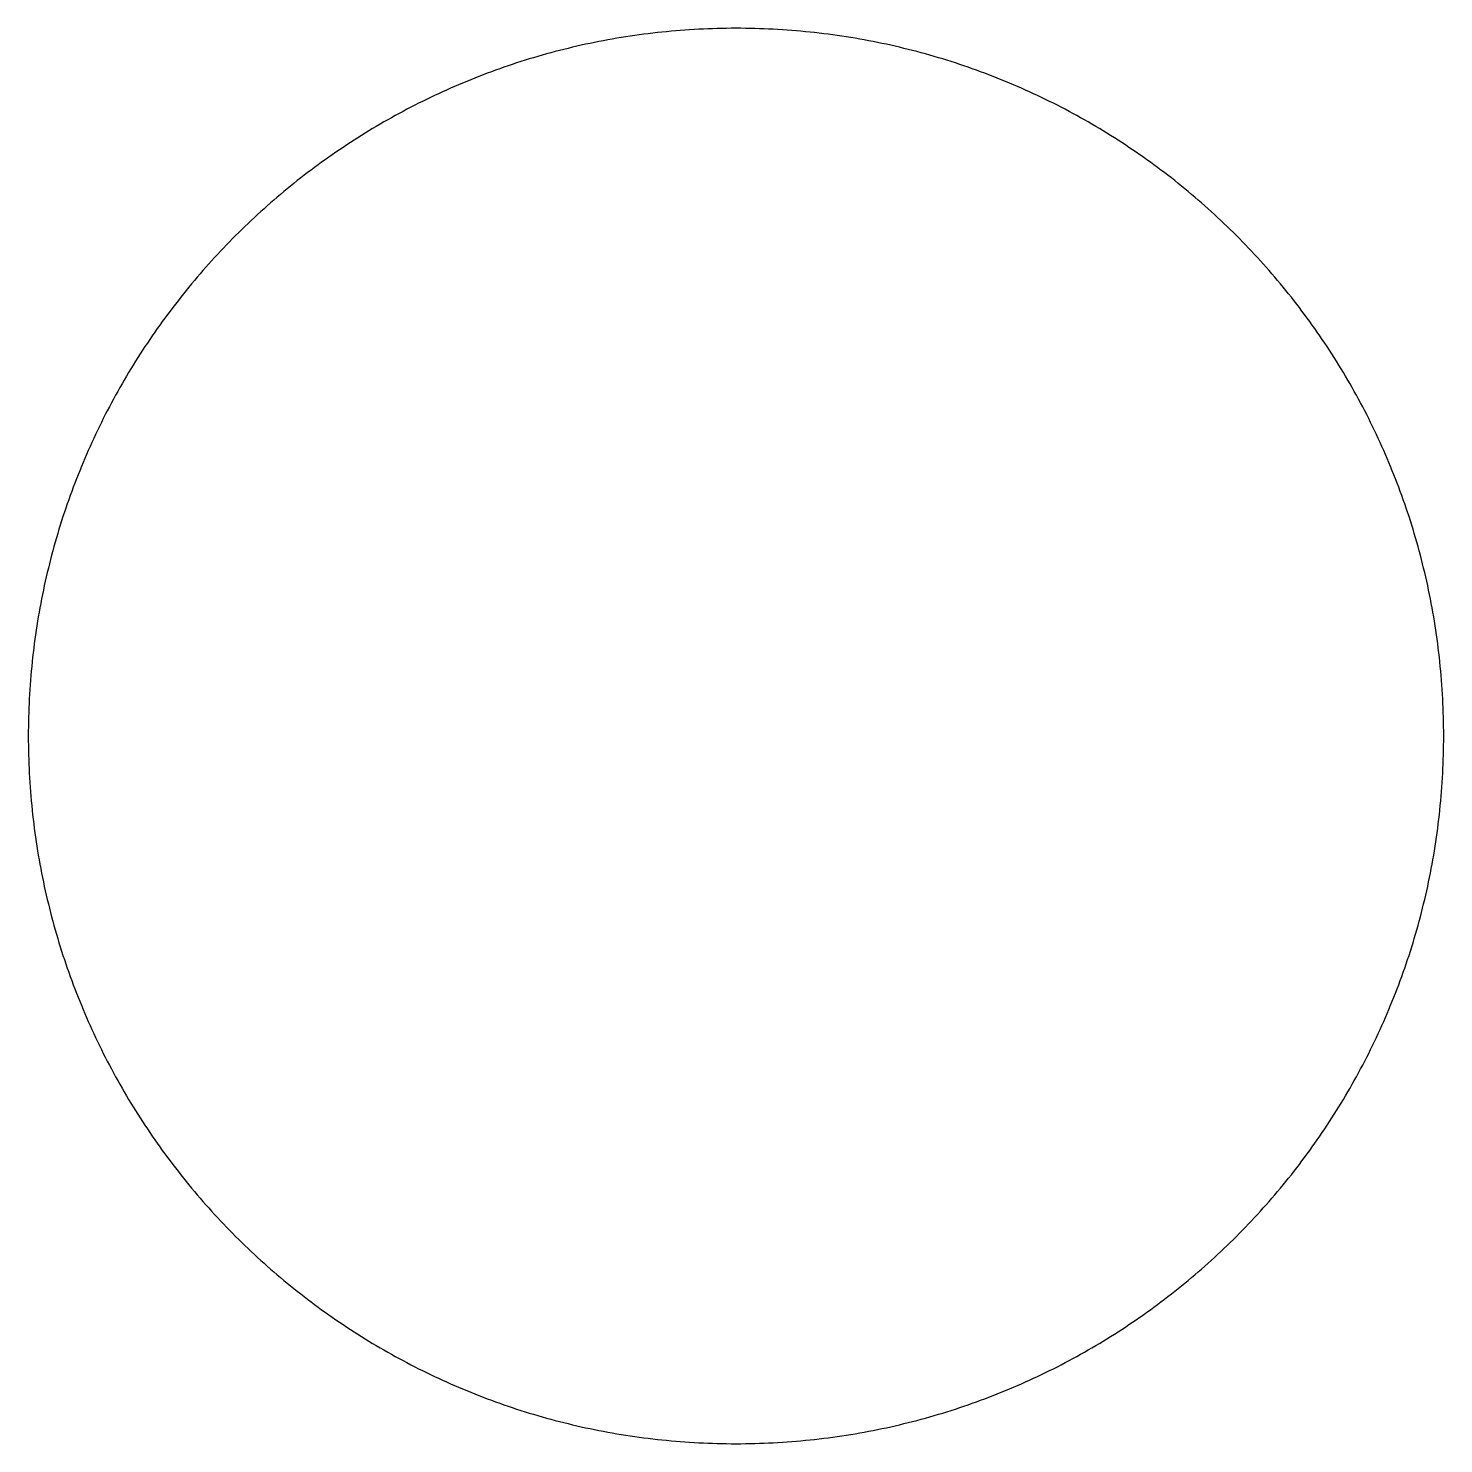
# Model space of a CAD drawing. Header units: millimetres. Extents: x -275 to 275, y -100 to 100.
# Drawn here: x -65.28 to -58.08, y -26.41 to -19.21 of the extents above; entities that cross this region are included whole.
import ezdxf

# ---------------------------------------------------------------- set-up
doc = ezdxf.new("R2010")
doc.units = ezdxf.units.MM

msp = doc.modelspace()

# ---------------------------------------------------------------- linework, layer by layer
msp.add_lwpolyline([(-61.6806, -19.2128), (-61.7045, -19.2129), (-61.7283, -19.2131), (-61.752, -19.2135), (-61.7757, -19.214), (-61.7994, -19.2147), (-61.8231, -19.2156), (-61.8467, -19.2166), (-61.8703, -19.2177), (-61.8938, -19.219), (-61.9173, -19.2205), (-61.9407, -19.2221), (-61.9642, -19.2238), (-61.9875, -19.2257), (-62.0108, -19.2277), (-62.0341, -19.2299), (-62.0574, -19.2323), (-62.0806, -19.2348), (-62.1037, -19.2374), (-62.1268, -19.2402), (-62.1499, -19.2431), (-62.1729, -19.2462), (-62.1959, -19.2494), (-62.2188, -19.2528), (-62.2417, -19.2563), (-62.2645, -19.2599), (-62.2873, -19.2637), (-62.31, -19.2676), (-62.3327, -19.2717), (-62.3553, -19.2759), (-62.3779, -19.2803), (-62.4004, -19.2848), (-62.4229, -19.2894), (-62.4454, -19.2942), (-62.4677, -19.2991), (-62.4901, -19.3042), (-62.5123, -19.3094), (-62.5346, -19.3147), (-62.5567, -19.3202), (-62.5788, -19.3258), (-62.6009, -19.3315), (-62.6229, -19.3374), (-62.6449, -19.3434), (-62.6668, -19.3495), (-62.6886, -19.3558), (-62.7104, -19.3622), (-62.7321, -19.3688), (-62.7538, -19.3755), (-62.7754, -19.3823), (-62.7969, -19.3892), (-62.8184, -19.3963), (-62.8398, -19.4035), (-62.8612, -19.4109), (-62.8825, -19.4183), (-62.9037, -19.4259), (-62.9249, -19.4336), (-62.9461, -19.4415), (-62.9671, -19.4495), (-62.9881, -19.4576), (-63.009, -19.4658), (-63.0299, -19.4742), (-63.0507, -19.4827), (-63.0714, -19.4913), (-63.0921, -19.5001), (-63.1127, -19.5089), (-63.1333, -19.5179), (-63.1537, -19.527), (-63.1742, -19.5363), (-63.1945, -19.5456), (-63.2148, -19.5551), (-63.235, -19.5647), (-63.2551, -19.5745), (-63.2752, -19.5843), (-63.2951, -19.5943), (-63.3151, -19.6044), (-63.3349, -19.6146), (-63.3547, -19.6249), (-63.3744, -19.6354), (-63.394, -19.6459), (-63.4136, -19.6566), (-63.4331, -19.6674), (-63.4525, -19.6783), (-63.4718, -19.6894), (-63.4911, -19.7005), (-63.5103, -19.7118), (-63.5294, -19.7231), (-63.5484, -19.7346), (-63.5674, -19.7463), (-63.5863, -19.758), (-63.6051, -19.7698), (-63.6238, -19.7818), (-63.6424, -19.7938), (-63.661, -19.806), (-63.6795, -19.8183), (-63.6979, -19.8307), (-63.7162, -19.8432), (-63.7345, -19.8558), (-63.7526, -19.8685), (-63.7707, -19.8813), (-63.7887, -19.8943), (-63.8066, -19.9073), (-63.8245, -19.9205), (-63.8422, -19.9337), (-63.8599, -19.9471), (-63.8774, -19.9606), (-63.8949, -19.9741), (-63.9123, -19.9878), (-63.9297, -20.0016), (-63.9469, -20.0155), (-63.964, -20.0295), (-63.9811, -20.0436), (-63.9981, -20.0578), (-64.015, -20.0721), (-64.0317, -20.0865), (-64.0484, -20.101), (-64.0651, -20.1156), (-64.0816, -20.1303), (-64.098, -20.1451), (-64.1144, -20.16), (-64.1306, -20.175), (-64.1468, -20.1901), (-64.1628, -20.2053), (-64.1788, -20.2206), (-64.1947, -20.236), (-64.2104, -20.2515), (-64.2261, -20.2671), (-64.2417, -20.2828), (-64.2572, -20.2986), (-64.2726, -20.3144), (-64.2879, -20.3304), (-64.3031, -20.3465), (-64.3182, -20.3626), (-64.3332, -20.3789), (-64.3481, -20.3952), (-64.3629, -20.4116), (-64.3776, -20.4282), (-64.3922, -20.4448), (-64.4067, -20.4615), (-64.4212, -20.4783), (-64.4355, -20.4951), (-64.4497, -20.5121), (-64.4638, -20.5292), (-64.4778, -20.5463), (-64.4916, -20.5635), (-64.5054, -20.5809), (-64.5191, -20.5983), (-64.5327, -20.6158), (-64.5462, -20.6333), (-64.5595, -20.651), (-64.5728, -20.6687), (-64.586, -20.6866), (-64.599, -20.7045), (-64.612, -20.7225), (-64.6248, -20.7406), (-64.6375, -20.7587), (-64.6501, -20.777), (-64.6626, -20.7953), (-64.675, -20.8137), (-64.6873, -20.8322), (-64.6995, -20.8507), (-64.7115, -20.8694), (-64.7235, -20.8881), (-64.7353, -20.9069), (-64.7471, -20.9258), (-64.7587, -20.9448), (-64.7702, -20.9638), (-64.7815, -20.9829), (-64.7928, -21.0021), (-64.804, -21.0214), (-64.815, -21.0407), (-64.8259, -21.0601), (-64.8367, -21.0796), (-64.8474, -21.0992), (-64.858, -21.1188), (-64.8684, -21.1385), (-64.8788, -21.1583), (-64.889, -21.1781), (-64.8991, -21.198), (-64.909, -21.218), (-64.9189, -21.2381), (-64.9286, -21.2582), (-64.9382, -21.2784), (-64.9477, -21.2987), (-64.9571, -21.319), (-64.9663, -21.3395), (-64.9754, -21.3599), (-64.9844, -21.3805), (-64.9933, -21.4011), (-65.0021, -21.4218), (-65.0107, -21.4425), (-65.0192, -21.4633), (-65.0275, -21.4842), (-65.0358, -21.5051), (-65.0439, -21.5261), (-65.0519, -21.5472), (-65.0597, -21.5683), (-65.0675, -21.5895), (-65.0751, -21.6107), (-65.0825, -21.632), (-65.0899, -21.6534), (-65.0971, -21.6748), (-65.1042, -21.6963), (-65.1111, -21.7179), (-65.1179, -21.7395), (-65.1246, -21.7611), (-65.1312, -21.7829), (-65.1376, -21.8046), (-65.1439, -21.8265), (-65.15, -21.8484), (-65.156, -21.8703), (-65.1619, -21.8923), (-65.1676, -21.9144), (-65.1732, -21.9365), (-65.1787, -21.9587), (-65.1841, -21.9809), (-65.1892, -22.0032), (-65.1943, -22.0255), (-65.1992, -22.0479), (-65.204, -22.0703), (-65.2086, -22.0928), (-65.2131, -22.1154), (-65.2175, -22.138), (-65.2217, -22.1606), (-65.2258, -22.1833), (-65.2297, -22.206), (-65.2335, -22.2288), (-65.2372, -22.2516), (-65.2407, -22.2745), (-65.244, -22.2975), (-65.2473, -22.3204), (-65.2503, -22.3434), (-65.2533, -22.3665), (-65.256, -22.3896), (-65.2587, -22.4128), (-65.2612, -22.436), (-65.2635, -22.4592), (-65.2657, -22.4825), (-65.2677, -22.5058), (-65.2696, -22.5292), (-65.2714, -22.5526), (-65.273, -22.5761), (-65.2744, -22.5996), (-65.2757, -22.6231), (-65.2769, -22.6467), (-65.2779, -22.6703), (-65.2787, -22.694), (-65.2794, -22.7177), (-65.2799, -22.7414), (-65.2803, -22.7652), (-65.2806, -22.789), (-65.2806, -22.8128), (-65.2806, -22.8367), (-65.2803, -22.8605), (-65.2799, -22.8842), (-65.2794, -22.908), (-65.2787, -22.9316), (-65.2779, -22.9553), (-65.2769, -22.9789), (-65.2757, -23.0025), (-65.2744, -23.026), (-65.273, -23.0495), (-65.2714, -23.073), (-65.2696, -23.0964), (-65.2677, -23.1197), (-65.2657, -23.1431), (-65.2635, -23.1663), (-65.2612, -23.1896), (-65.2587, -23.2128), (-65.256, -23.2359), (-65.2533, -23.259), (-65.2503, -23.2821), (-65.2473, -23.3051), (-65.244, -23.3281), (-65.2407, -23.351), (-65.2372, -23.3739), (-65.2335, -23.3967), (-65.2297, -23.4195), (-65.2258, -23.4422), (-65.2217, -23.4649), (-65.2175, -23.4875), (-65.2131, -23.5101), (-65.2086, -23.5327), (-65.204, -23.5551), (-65.1992, -23.5776), (-65.1943, -23.6), (-65.1892, -23.6223), (-65.1841, -23.6446), (-65.1787, -23.6668), (-65.1732, -23.6889), (-65.1676, -23.7111), (-65.1619, -23.7331), (-65.156, -23.7551), (-65.15, -23.7771), (-65.1439, -23.799), (-65.1376, -23.8208), (-65.1312, -23.8426), (-65.1246, -23.8643), (-65.1179, -23.886), (-65.1111, -23.9076), (-65.1042, -23.9291), (-65.0971, -23.9506), (-65.0899, -23.972), (-65.0825, -23.9934), (-65.0751, -24.0147), (-65.0675, -24.036), (-65.0597, -24.0571), (-65.0519, -24.0783), (-65.0439, -24.0993), (-65.0358, -24.1203), (-65.0275, -24.1413), (-65.0192, -24.1621), (-65.0107, -24.1829), (-65.0021, -24.2037), (-64.9933, -24.2243), (-64.9844, -24.2449), (-64.9754, -24.2655), (-64.9663, -24.286), (-64.9571, -24.3064), (-64.9477, -24.3267), (-64.9382, -24.347), (-64.9286, -24.3672), (-64.9189, -24.3873), (-64.909, -24.4074), (-64.8991, -24.4274), (-64.889, -24.4473), (-64.8788, -24.4671), (-64.8684, -24.4869), (-64.858, -24.5066), (-64.8474, -24.5262), (-64.8367, -24.5458), (-64.8259, -24.5653), (-64.815, -24.5847), (-64.804, -24.604), (-64.7928, -24.6233), (-64.7815, -24.6425), (-64.7702, -24.6616), (-64.7587, -24.6806), (-64.7471, -24.6996), (-64.7353, -24.7185), (-64.7235, -24.7373), (-64.7115, -24.756), (-64.6995, -24.7747), (-64.6873, -24.7932), (-64.675, -24.8117), (-64.6626, -24.8301), (-64.6501, -24.8484), (-64.6375, -24.8667), (-64.6248, -24.8848), (-64.612, -24.9029), (-64.599, -24.9209), (-64.586, -24.9388), (-64.5728, -24.9567), (-64.5595, -24.9744), (-64.5462, -24.9921), (-64.5327, -25.0097), (-64.5191, -25.0272), (-64.5054, -25.0446), (-64.4916, -25.0619), (-64.4778, -25.0791), (-64.4638, -25.0963), (-64.4497, -25.1133), (-64.4355, -25.1303), (-64.4212, -25.1472), (-64.4067, -25.164), (-64.3922, -25.1807), (-64.3776, -25.1973), (-64.3629, -25.2138), (-64.3481, -25.2302), (-64.3332, -25.2466), (-64.3182, -25.2628), (-64.3031, -25.279), (-64.2879, -25.295), (-64.2726, -25.311), (-64.2572, -25.3269), (-64.2417, -25.3426), (-64.2261, -25.3583), (-64.2104, -25.3739), (-64.1947, -25.3894), (-64.1788, -25.4048), (-64.1628, -25.4201), (-64.1468, -25.4353), (-64.1306, -25.4504), (-64.1144, -25.4654), (-64.098, -25.4803), (-64.0816, -25.4951), (-64.0651, -25.5098), (-64.0484, -25.5244), (-64.0317, -25.539), (-64.015, -25.5534), (-63.9981, -25.5677), (-63.9811, -25.5819), (-63.964, -25.596), (-63.9469, -25.61), (-63.9297, -25.6239), (-63.9123, -25.6376), (-63.8949, -25.6513), (-63.8774, -25.6649), (-63.8599, -25.6784), (-63.8422, -25.6918), (-63.8245, -25.705), (-63.8066, -25.7182), (-63.7887, -25.7312), (-63.7707, -25.7442), (-63.7526, -25.757), (-63.7345, -25.7697), (-63.7162, -25.7823), (-63.6979, -25.7948), (-63.6795, -25.8072), (-63.661, -25.8195), (-63.6424, -25.8317), (-63.6238, -25.8438), (-63.6051, -25.8557), (-63.5863, -25.8675), (-63.5674, -25.8793), (-63.5484, -25.8909), (-63.5294, -25.9024), (-63.5103, -25.9138), (-63.4911, -25.925), (-63.4718, -25.9362), (-63.4525, -25.9472), (-63.4331, -25.9581), (-63.4136, -25.9689), (-63.394, -25.9796), (-63.3744, -25.9902), (-63.3547, -26.0006), (-63.3349, -26.011), (-63.3151, -26.0212), (-63.2951, -26.0313), (-63.2752, -26.0412), (-63.2551, -26.0511), (-63.235, -26.0608), (-63.2148, -26.0704), (-63.1945, -26.0799), (-63.1742, -26.0893), (-63.1537, -26.0985), (-63.1333, -26.1077), (-63.1127, -26.1166), (-63.0921, -26.1255), (-63.0714, -26.1343), (-63.0507, -26.1429), (-63.0299, -26.1514), (-63.009, -26.1597), (-62.9881, -26.168), (-62.9671, -26.1761), (-62.9461, -26.1841), (-62.9249, -26.1919), (-62.9037, -26.1997), (-62.8825, -26.2073), (-62.8612, -26.2147), (-62.8398, -26.2221), (-62.8184, -26.2293), (-62.7969, -26.2364), (-62.7754, -26.2433), (-62.7538, -26.2501), (-62.7321, -26.2568), (-62.7104, -26.2634), (-62.6886, -26.2698), (-62.6668, -26.2761), (-62.6449, -26.2822), (-62.6229, -26.2882), (-62.6009, -26.2941), (-62.5788, -26.2998), (-62.5567, -26.3055), (-62.5346, -26.3109), (-62.5123, -26.3163), (-62.4901, -26.3215), (-62.4677, -26.3265), (-62.4454, -26.3314), (-62.4229, -26.3362), (-62.4004, -26.3408), (-62.3779, -26.3453), (-62.3553, -26.3497), (-62.3327, -26.3539), (-62.31, -26.358), (-62.2873, -26.3619), (-62.2645, -26.3657), (-62.2417, -26.3694), (-62.2188, -26.3729), (-62.1959, -26.3762), (-62.1729, -26.3795), (-62.1499, -26.3825), (-62.1268, -26.3855), (-62.1037, -26.3882), (-62.0806, -26.3909), (-62.0574, -26.3934), (-62.0341, -26.3957), (-62.0108, -26.3979), (-61.9875, -26.3999), (-61.9642, -26.4018), (-61.9407, -26.4036), (-61.9173, -26.4052), (-61.8938, -26.4066), (-61.8703, -26.4079), (-61.8467, -26.4091), (-61.8231, -26.4101), (-61.7994, -26.4109), (-61.7757, -26.4116), (-61.752, -26.4122), (-61.7283, -26.4125), (-61.7045, -26.4128), (-61.6806, -26.4128), (-61.6568, -26.4128), (-61.633, -26.4125), (-61.6092, -26.4122), (-61.5855, -26.4116), (-61.5618, -26.4109), (-61.5381, -26.4101), (-61.5145, -26.4091), (-61.4909, -26.4079), (-61.4674, -26.4066), (-61.4439, -26.4052), (-61.4204, -26.4036), (-61.397, -26.4018), (-61.3736, -26.3999), (-61.3503, -26.3979), (-61.327, -26.3957), (-61.3038, -26.3934), (-61.2806, -26.3909), (-61.2574, -26.3882), (-61.2343, -26.3855), (-61.2112, -26.3825), (-61.1882, -26.3795), (-61.1652, -26.3762), (-61.1423, -26.3729), (-61.1194, -26.3694), (-61.0966, -26.3657), (-61.0738, -26.3619), (-61.0511, -26.358), (-61.0284, -26.3539), (-61.0058, -26.3497), (-60.9832, -26.3453), (-60.9606, -26.3408), (-60.9381, -26.3362), (-60.9157, -26.3314), (-60.8933, -26.3265), (-60.871, -26.3215), (-60.8487, -26.3163), (-60.8265, -26.3109), (-60.8043, -26.3055), (-60.7822, -26.2998), (-60.7601, -26.2941), (-60.7381, -26.2882), (-60.7162, -26.2822), (-60.6943, -26.2761), (-60.6724, -26.2698), (-60.6507, -26.2634), (-60.6289, -26.2568), (-60.6073, -26.2501), (-60.5857, -26.2433), (-60.5641, -26.2364), (-60.5426, -26.2293), (-60.5212, -26.2221), (-60.4998, -26.2147), (-60.4785, -26.2073), (-60.4573, -26.1997), (-60.4361, -26.1919), (-60.4149, -26.1841), (-60.3939, -26.1761), (-60.3729, -26.168), (-60.352, -26.1597), (-60.3311, -26.1514), (-60.3103, -26.1429), (-60.2895, -26.1343), (-60.2689, -26.1255), (-60.2483, -26.1166), (-60.2277, -26.1077), (-60.2072, -26.0985), (-60.1868, -26.0893), (-60.1665, -26.0799), (-60.1462, -26.0704), (-60.126, -26.0608), (-60.1059, -26.0511), (-60.0858, -26.0412), (-60.0658, -26.0313), (-60.0459, -26.0212), (-60.0261, -26.011), (-60.0063, -26.0006), (-59.9866, -25.9902), (-59.9669, -25.9796), (-59.9474, -25.9689), (-59.9279, -25.9581), (-59.9085, -25.9472), (-59.8891, -25.9362), (-59.8699, -25.925), (-59.8507, -25.9138), (-59.8316, -25.9024), (-59.8125, -25.8909), (-59.7936, -25.8793), (-59.7747, -25.8675), (-59.7559, -25.8557), (-59.7372, -25.8438), (-59.7185, -25.8317), (-59.7, -25.8195), (-59.6815, -25.8072), (-59.6631, -25.7948), (-59.6448, -25.7823), (-59.6265, -25.7697), (-59.6083, -25.757), (-59.5903, -25.7442), (-59.5723, -25.7312), (-59.5544, -25.7182), (-59.5365, -25.705), (-59.5188, -25.6918), (-59.5011, -25.6784), (-59.4835, -25.6649), (-59.466, -25.6513), (-59.4486, -25.6376), (-59.4313, -25.6239), (-59.4141, -25.61), (-59.3969, -25.596), (-59.3799, -25.5819), (-59.3629, -25.5677), (-59.346, -25.5534), (-59.3292, -25.539), (-59.3125, -25.5244), (-59.2959, -25.5098), (-59.2794, -25.4951), (-59.263, -25.4803), (-59.2466, -25.4654), (-59.2304, -25.4504), (-59.2142, -25.4353), (-59.1982, -25.4201), (-59.1822, -25.4048), (-59.1663, -25.3894), (-59.1506, -25.3739), (-59.1349, -25.3583), (-59.1193, -25.3426), (-59.1038, -25.3269), (-59.0884, -25.311), (-59.0731, -25.295), (-59.0579, -25.279), (-59.0428, -25.2628), (-59.0278, -25.2466), (-59.0129, -25.2302), (-58.9981, -25.2138), (-58.9834, -25.1973), (-58.9688, -25.1807), (-58.9543, -25.164), (-58.9399, -25.1472), (-58.9256, -25.1303), (-58.9114, -25.1133), (-58.8973, -25.0963), (-58.8833, -25.0791), (-58.8694, -25.0619), (-58.8556, -25.0446), (-58.8419, -25.0272), (-58.8283, -25.0097), (-58.8149, -24.9921), (-58.8015, -24.9744), (-58.7882, -24.9567), (-58.7751, -24.9388), (-58.762, -24.9209), (-58.7491, -24.9029), (-58.7363, -24.8848), (-58.7235, -24.8667), (-58.7109, -24.8484), (-58.6984, -24.8301), (-58.686, -24.8117), (-58.6738, -24.7932), (-58.6616, -24.7747), (-58.6495, -24.756), (-58.6376, -24.7373), (-58.6257, -24.7185), (-58.614, -24.6996), (-58.6024, -24.6806), (-58.5909, -24.6616), (-58.5795, -24.6425), (-58.5683, -24.6233), (-58.5571, -24.604), (-58.5461, -24.5847), (-58.5352, -24.5653), (-58.5244, -24.5458), (-58.5137, -24.5262), (-58.5031, -24.5066), (-58.4927, -24.4869), (-58.4823, -24.4671), (-58.4721, -24.4473), (-58.462, -24.4274), (-58.4521, -24.4074), (-58.4422, -24.3873), (-58.4325, -24.3672), (-58.4229, -24.347), (-58.4134, -24.3267), (-58.404, -24.3064), (-58.3948, -24.286), (-58.3857, -24.2655), (-58.3767, -24.2449), (-58.3678, -24.2243), (-58.3591, -24.2037), (-58.3505, -24.1829), (-58.342, -24.1621), (-58.3336, -24.1413), (-58.3254, -24.1203), (-58.3173, -24.0993), (-58.3093, -24.0783), (-58.3014, -24.0571), (-58.2937, -24.036), (-58.2861, -24.0147), (-58.2786, -23.9934), (-58.2713, -23.972), (-58.2641, -23.9506), (-58.257, -23.9291), (-58.25, -23.9076), (-58.2432, -23.886), (-58.2366, -23.8643), (-58.23, -23.8426), (-58.2236, -23.8208), (-58.2173, -23.799), (-58.2112, -23.7771), (-58.2052, -23.7551), (-58.1993, -23.7331), (-58.1935, -23.7111), (-58.1879, -23.6889), (-58.1825, -23.6668), (-58.1771, -23.6446), (-58.1719, -23.6223), (-58.1669, -23.6), (-58.162, -23.5776), (-58.1572, -23.5551), (-58.1525, -23.5327), (-58.148, -23.5101), (-58.1437, -23.4875), (-58.1395, -23.4649), (-58.1354, -23.4422), (-58.1315, -23.4195), (-58.1277, -23.3967), (-58.124, -23.3739), (-58.1205, -23.351), (-58.1172, -23.3281), (-58.1139, -23.3051), (-58.1109, -23.2821), (-58.1079, -23.259), (-58.1052, -23.2359), (-58.1025, -23.2128), (-58.1, -23.1896), (-58.0977, -23.1663), (-58.0955, -23.1431), (-58.0935, -23.1197), (-58.0916, -23.0964), (-58.0898, -23.073), (-58.0882, -23.0495), (-58.0868, -23.026), (-58.0855, -23.0025), (-58.0843, -22.9789), (-58.0833, -22.9553), (-58.0825, -22.9316), (-58.0818, -22.908), (-58.0813, -22.8842), (-58.0809, -22.8605), (-58.0806, -22.8367), (-58.0806, -22.8128), (-58.0806, -22.789), (-58.0809, -22.7652), (-58.0813, -22.7414), (-58.0818, -22.7177), (-58.0825, -22.694), (-58.0833, -22.6703), (-58.0843, -22.6467), (-58.0855, -22.6231), (-58.0868, -22.5996), (-58.0882, -22.5761), (-58.0898, -22.5526), (-58.0916, -22.5292), (-58.0935, -22.5058), (-58.0955, -22.4825), (-58.0977, -22.4592), (-58.1, -22.436), (-58.1025, -22.4128), (-58.1052, -22.3896), (-58.1079, -22.3665), (-58.1109, -22.3434), (-58.1139, -22.3204), (-58.1172, -22.2975), (-58.1205, -22.2745), (-58.124, -22.2516), (-58.1277, -22.2288), (-58.1315, -22.206), (-58.1354, -22.1833), (-58.1395, -22.1606), (-58.1437, -22.138), (-58.148, -22.1154), (-58.1525, -22.0928), (-58.1572, -22.0703), (-58.162, -22.0479), (-58.1669, -22.0255), (-58.1719, -22.0032), (-58.1771, -21.9809), (-58.1825, -21.9587), (-58.1879, -21.9365), (-58.1935, -21.9144), (-58.1993, -21.8923), (-58.2052, -21.8703), (-58.2112, -21.8484), (-58.2173, -21.8265), (-58.2236, -21.8046), (-58.23, -21.7829), (-58.2366, -21.7611), (-58.2432, -21.7395), (-58.25, -21.7179), (-58.257, -21.6963), (-58.2641, -21.6748), (-58.2713, -21.6534), (-58.2786, -21.632), (-58.2861, -21.6107), (-58.2937, -21.5895), (-58.3014, -21.5683), (-58.3093, -21.5472), (-58.3173, -21.5261), (-58.3254, -21.5051), (-58.3336, -21.4842), (-58.342, -21.4633), (-58.3505, -21.4425), (-58.3591, -21.4218), (-58.3678, -21.4011), (-58.3767, -21.3805), (-58.3857, -21.3599), (-58.3948, -21.3395), (-58.404, -21.319), (-58.4134, -21.2987), (-58.4229, -21.2784), (-58.4325, -21.2582), (-58.4422, -21.2381), (-58.4521, -21.218), (-58.462, -21.198), (-58.4721, -21.1781), (-58.4823, -21.1583), (-58.4927, -21.1385), (-58.5031, -21.1188), (-58.5137, -21.0992), (-58.5244, -21.0796), (-58.5352, -21.0601), (-58.5461, -21.0407), (-58.5571, -21.0214), (-58.5683, -21.0021), (-58.5795, -20.9829), (-58.5909, -20.9638), (-58.6024, -20.9448), (-58.614, -20.9258), (-58.6257, -20.9069), (-58.6376, -20.8881), (-58.6495, -20.8694), (-58.6616, -20.8507), (-58.6738, -20.8322), (-58.686, -20.8137), (-58.6984, -20.7953), (-58.7109, -20.777), (-58.7235, -20.7587), (-58.7363, -20.7406), (-58.7491, -20.7225), (-58.762, -20.7045), (-58.7751, -20.6866), (-58.7882, -20.6687), (-58.8015, -20.651), (-58.8149, -20.6333), (-58.8283, -20.6158), (-58.8419, -20.5983), (-58.8556, -20.5809), (-58.8694, -20.5635), (-58.8833, -20.5463), (-58.8973, -20.5292), (-58.9114, -20.5121), (-58.9256, -20.4951), (-58.9399, -20.4783), (-58.9543, -20.4615), (-58.9688, -20.4448), (-58.9834, -20.4282), (-58.9981, -20.4116), (-59.0129, -20.3952), (-59.0278, -20.3789), (-59.0428, -20.3626), (-59.0579, -20.3465), (-59.0731, -20.3304), (-59.0884, -20.3144), (-59.1038, -20.2986), (-59.1193, -20.2828), (-59.1349, -20.2671), (-59.1506, -20.2515), (-59.1663, -20.236), (-59.1822, -20.2206), (-59.1982, -20.2053), (-59.2142, -20.1901), (-59.2304, -20.175), (-59.2466, -20.16), (-59.263, -20.1451), (-59.2794, -20.1303), (-59.2959, -20.1156), (-59.3125, -20.101), (-59.3292, -20.0865), (-59.346, -20.0721), (-59.3629, -20.0578), (-59.3799, -20.0436), (-59.3969, -20.0295), (-59.4141, -20.0155), (-59.4313, -20.0016), (-59.4486, -19.9878), (-59.466, -19.9741), (-59.4835, -19.9606), (-59.5011, -19.9471), (-59.5188, -19.9337), (-59.5365, -19.9205), (-59.5544, -19.9073), (-59.5723, -19.8943), (-59.5903, -19.8813), (-59.6083, -19.8685), (-59.6265, -19.8558), (-59.6448, -19.8432), (-59.6631, -19.8307), (-59.6815, -19.8183), (-59.7, -19.806), (-59.7185, -19.7938), (-59.7372, -19.7818), (-59.7559, -19.7698), (-59.7747, -19.758), (-59.7936, -19.7463), (-59.8125, -19.7346), (-59.8316, -19.7231), (-59.8507, -19.7118), (-59.8699, -19.7005), (-59.8891, -19.6894), (-59.9085, -19.6783), (-59.9279, -19.6674), (-59.9474, -19.6566), (-59.9669, -19.6459), (-59.9866, -19.6354), (-60.0063, -19.6249), (-60.0261, -19.6146), (-60.0459, -19.6044), (-60.0658, -19.5943), (-60.0858, -19.5843), (-60.1059, -19.5745), (-60.126, -19.5647), (-60.1462, -19.5551), (-60.1665, -19.5456), (-60.1868, -19.5363), (-60.2072, -19.527), (-60.2277, -19.5179), (-60.2483, -19.5089), (-60.2689, -19.5001), (-60.2895, -19.4913), (-60.3103, -19.4827), (-60.3311, -19.4742), (-60.352, -19.4658), (-60.3729, -19.4576), (-60.3939, -19.4495), (-60.4149, -19.4415), (-60.4361, -19.4336), (-60.4573, -19.4259), (-60.4785, -19.4183), (-60.4998, -19.4109), (-60.5212, -19.4035), (-60.5426, -19.3963), (-60.5641, -19.3892), (-60.5857, -19.3823), (-60.6073, -19.3755), (-60.6289, -19.3688), (-60.6507, -19.3622), (-60.6724, -19.3558), (-60.6943, -19.3495), (-60.7162, -19.3434), (-60.7381, -19.3374), (-60.7601, -19.3315), (-60.7822, -19.3258), (-60.8043, -19.3202), (-60.8265, -19.3147), (-60.8487, -19.3094), (-60.871, -19.3042), (-60.8933, -19.2991), (-60.9157, -19.2942), (-60.9381, -19.2894), (-60.9606, -19.2848), (-60.9832, -19.2803), (-61.0058, -19.2759), (-61.0284, -19.2717), (-61.0511, -19.2676), (-61.0738, -19.2637), (-61.0966, -19.2599), (-61.1194, -19.2563), (-61.1423, -19.2528), (-61.1652, -19.2494), (-61.1882, -19.2462), (-61.2112, -19.2431), (-61.2343, -19.2402), (-61.2574, -19.2374), (-61.2806, -19.2348), (-61.3038, -19.2323), (-61.327, -19.2299), (-61.3503, -19.2277), (-61.3736, -19.2257), (-61.397, -19.2238), (-61.4204, -19.2221), (-61.4439, -19.2205), (-61.4674, -19.219), (-61.4909, -19.2177), (-61.5145, -19.2166), (-61.5381, -19.2156), (-61.5618, -19.2147), (-61.5855, -19.214), (-61.6092, -19.2135), (-61.633, -19.2131), (-61.6568, -19.2129), (-61.6806, -19.2128)])

doc.saveas('drawing.dxf')
